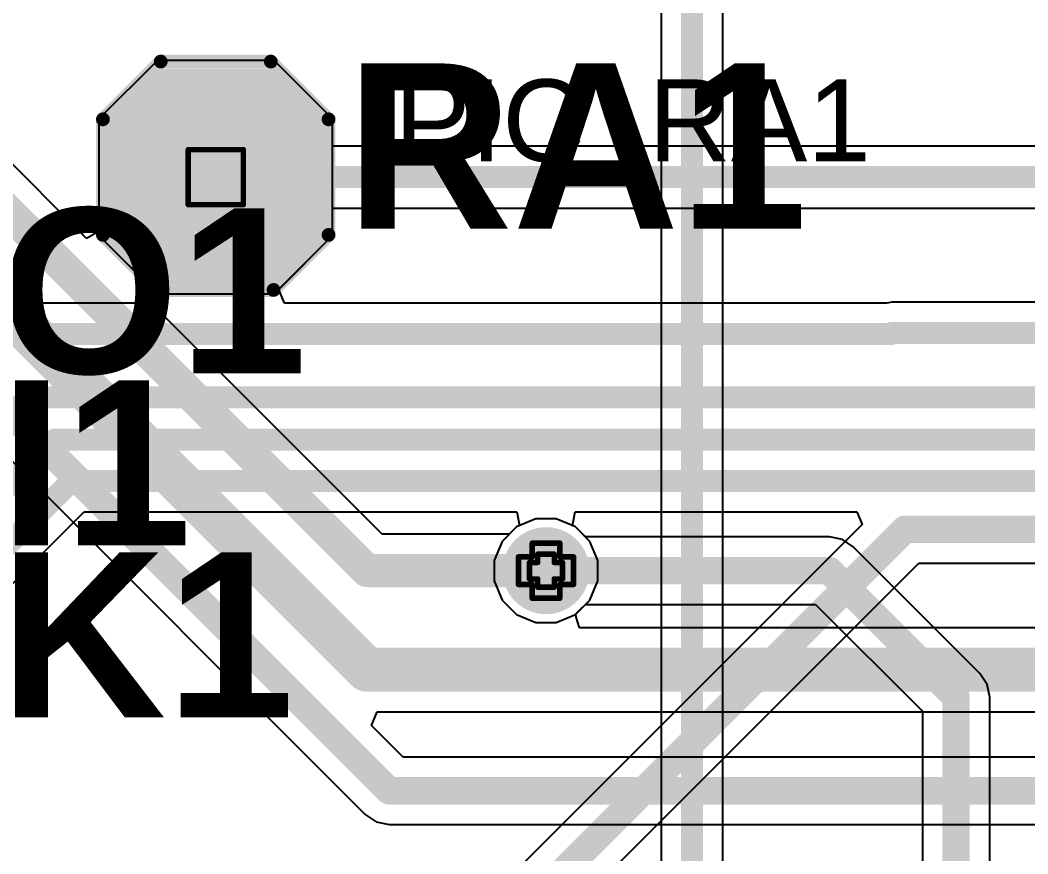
# Model space of a CAD drawing. Header units: inches. Extents: x -0.1 to 17.9, y -0.8 to 4.8.
# Drawn here: x 0.4739 to 0.8401, y 1.9311 to 2.234 of the extents above; entities that cross this region are included whole.
import ezdxf

# ---------------------------------------------------------------- set-up
doc = ezdxf.new("R2010")
doc.units = ezdxf.units.IN
doc.header["$MEASUREMENT"] = 0
for name, color, linetype in [('Bottom Layer 1', 5, 'Continuous'), ('Bottom Solder', 6, 'Continuous'), ('Drill Drawing', 1, 'Continuous'), ('GND+Signal', 16, 'Continuous'), ('Multi-Layer', 9, 'Continuous'), ('Pad Holes', 156, 'Continuous'), ('PWR+Signal', 76, 'Continuous'), ('Top 3D Body', 56, 'Continuous'), ('Top Layer 1', 1, 'Continuous'), ('Top Overlay', 2, 'Continuous'), ('Top Solder', 216, 'Continuous'), ('Via Holes', 16, 'Continuous')]:
    doc.layers.add(name, color=color, linetype=linetype)
doc.styles.add('Arial', font='', dxfattribs={"height": 0.2})
doc.styles.add('Arial_Bold', font='', dxfattribs={"height": 0.2})
doc.styles.get('Arial').set_extended_font_data('Arial')
doc.styles.get('Arial_Bold').set_extended_font_data('Arial', bold=True)

# ---------------------------------------------------------------- blocks, each defined once
blk = doc.blocks.new('T____P______TH_1_8___H_________0_92___73')
at = {"layer": 'Bottom Layer 1'}
blk.add_hatch(color=5, dxfattribs=at).paths.add_polyline_path([(0.01772, 0.03543), (-0.01772, 0.03543), (-0.03543, 0.01772), (-0.03543, -0.01772), (-0.01772, -0.03543), (0.01772, -0.03543), (0.03543, -0.01772), (0.03543, 0.01772)])
at = {"layer": 'Bottom Solder'}
blk.add_hatch(color=6, dxfattribs=at).paths.add_polyline_path([(0.01972, 0.03943), (-0.01972, 0.03943), (-0.03943, 0.01972), (-0.03943, -0.01972), (-0.01972, -0.03943), (0.01972, -0.03943), (0.03943, -0.01972), (0.03943, 0.01972)])
at = {"layer": 'GND+Signal'}
blk.add_hatch(color=16, dxfattribs=at).paths.add_polyline_path([(0.01772, 0.03543), (-0.01772, 0.03543), (-0.03543, 0.01772), (-0.03543, -0.01772), (-0.01772, -0.03543), (0.01772, -0.03543), (0.03543, -0.01772), (0.03543, 0.01772)])
at = {"layer": 'Multi-Layer'}
blk.add_hatch(color=9, dxfattribs=at).paths.add_polyline_path([(0.01772, 0.03543), (-0.01772, 0.03543), (-0.03543, 0.01772), (-0.03543, -0.01772), (-0.01772, -0.03543), (0.01772, -0.03543), (0.03543, -0.01772), (0.03543, 0.01772)])
at = {"layer": 'Pad Holes'}
h = blk.add_hatch(color=7, dxfattribs=at)
edge = h.paths.add_edge_path()
edge.add_arc((0, 0), 0.01811, 0, 360)
at = {"layer": 'PWR+Signal'}
blk.add_hatch(color=76, dxfattribs=at).paths.add_polyline_path([(0.01772, 0.03543), (-0.01772, 0.03543), (-0.03543, 0.01772), (-0.03543, -0.01772), (-0.01772, -0.03543), (0.01772, -0.03543), (0.03543, -0.01772), (0.03543, 0.01772)])
at = {"layer": 'Top Layer 1'}
blk.add_hatch(color=1, dxfattribs=at).paths.add_polyline_path([(0.01772, 0.03543), (-0.01772, 0.03543), (-0.03543, 0.01772), (-0.03543, -0.01772), (-0.01772, -0.03543), (0.01772, -0.03543), (0.03543, -0.01772), (0.03543, 0.01772)])
at = {"layer": 'Top Solder'}
blk.add_hatch(color=216, dxfattribs=at).paths.add_polyline_path([(0.01972, 0.03943), (-0.01972, 0.03943), (-0.03943, 0.01972), (-0.03943, -0.01972), (-0.01972, -0.03943), (0.01972, -0.03943), (0.03943, -0.01972), (0.03943, 0.01972)])
at = {"layer": 'Top Overlay'}
for points in [[(-0.041, 0.021, 0.005, 0.005, 0), (-0.02, 0.042, 0.005, 0.005, 0)], [(-0.02, 0.042, 0.005, 0.005, 0), (0.02, 0.042, 0.005, 0.005, 0)], [(0.02, 0.042, 0.005, 0.005, 0), (0.041, 0.021, 0.005, 0.005, 0)], [(-0.041, -0.021, 0.005, 0.005, 0), (-0.041, 0.021, 0.005, 0.005, 0)], [(0.041, -0.021, 0.005, 0.005, 0), (0.041, 0.021, 0.005, 0.005, 0)], [(-0.041, -0.021, 0.005, 0.005, 0), (-0.021, -0.041, 0.005, 0.005, 0)], [(0.021, -0.041, 0.005, 0.005, 0), (0.041, -0.021, 0.005, 0.005, 0)], [(-0.02, -0.041, 0.005, 0.005, 0), (0.021, -0.041, 0.005, 0.005, 0)]]:
    blk.add_lwpolyline(points, format="xyseb", dxfattribs=at)
for points in [[(-0.02125, 0.042, 0.0025, 0.0025, 1), (-0.01875, 0.042, 0.0025, 0.0025, 1)], [(-0.02125, 0.042, 0.0025, 0.0025, 1), (-0.01875, 0.042, 0.0025, 0.0025, 1)], [(0.01875, 0.042, 0.0025, 0.0025, 1), (0.02125, 0.042, 0.0025, 0.0025, 1)], [(0.01875, 0.042, 0.0025, 0.0025, 1), (0.02125, 0.042, 0.0025, 0.0025, 1)], [(-0.04225, 0.021, 0.0025, 0.0025, 1), (-0.03975, 0.021, 0.0025, 0.0025, 1)], [(-0.04225, 0.021, 0.0025, 0.0025, 1), (-0.03975, 0.021, 0.0025, 0.0025, 1)], [(0.03975, 0.021, 0.0025, 0.0025, 1), (0.04225, 0.021, 0.0025, 0.0025, 1)], [(0.03975, 0.021, 0.0025, 0.0025, 1), (0.04225, 0.021, 0.0025, 0.0025, 1)], [(-0.04225, -0.021, 0.0025, 0.0025, 1), (-0.03975, -0.021, 0.0025, 0.0025, 1)], [(-0.04225, -0.021, 0.0025, 0.0025, 1), (-0.03975, -0.021, 0.0025, 0.0025, 1)], [(0.03975, -0.021, 0.0025, 0.0025, 1), (0.04225, -0.021, 0.0025, 0.0025, 1)], [(0.03975, -0.021, 0.0025, 0.0025, 1), (0.04225, -0.021, 0.0025, 0.0025, 1)], [(-0.02225, -0.041, 0.0025, 0.0025, 1), (-0.01975, -0.041, 0.0025, 0.0025, 1)], [(-0.02125, -0.041, 0.0025, 0.0025, 1), (-0.01875, -0.041, 0.0025, 0.0025, 1)], [(0.01975, -0.041, 0.0025, 0.0025, 1), (0.02225, -0.041, 0.0025, 0.0025, 1)], [(0.01975, -0.041, 0.0025, 0.0025, 1), (0.02225, -0.041, 0.0025, 0.0025, 1)]]:
    blk.add_lwpolyline(points, format="xyseb", close=True, dxfattribs=at)

msp = doc.modelspace()

# ---------------------------------------------------------------- hatches: boundary and pattern name
at = {"layer": 'Bottom Layer 1'}
h = msp.add_hatch(color=5, dxfattribs=at)
edge = h.paths.add_edge_path()
edge.add_arc((0.665, 2.034), 0.01181, 0, 360)
at = {"layer": 'Bottom Solder'}
h = msp.add_hatch(color=6, dxfattribs=at)
edge = h.paths.add_edge_path()
edge.add_arc((0.665, 2.034), 0.01581, 0, 360)
at = {"layer": 'GND+Signal'}
h = msp.add_hatch(color=16, dxfattribs=at)
edge = h.paths.add_edge_path()
edge.add_arc((0.665, 2.034), 0.01181, 0, 360)
at = {"layer": 'PWR+Signal'}
h = msp.add_hatch(color=76, dxfattribs=at)
edge = h.paths.add_edge_path()
edge.add_arc((0.665, 2.034), 0.01181, 0, 360)
at = {"layer": 'Top Layer 1'}
h = msp.add_hatch(color=1, dxfattribs=at)
edge = h.paths.add_edge_path()
edge.add_arc((0.665, 2.034), 0.01181, 0, 360)
at = {"layer": 'Via Holes'}
h = msp.add_hatch(color=7, dxfattribs=at)
edge = h.paths.add_edge_path()
edge.add_arc((0.665, 2.034), 0.00591, 0, 360)

# ---------------------------------------------------------------- linework, layer by layer
at = {"layer": 'Bottom Layer 1'}
for p, q in [((0.52378, 2.21943), (0.50257, 2.19822)), ((0.56622, 2.21943), (0.52378, 2.21943)), ((0.58743, 2.19822), (0.56622, 2.21943)), ((0.50257, 2.19822), (0.50257, 2.15578)), ((0.58743, 2.18822), (0.58743, 2.19822)), ((0.84835, 2.18822), (0.58743, 2.18822)), ((0.58743, 2.15578), (0.58743, 2.16578)), ((0.58743, 2.16578), (0.853, 2.16578)), ((0.50257, 2.15578), (0.52214, 2.13622)), ((0.56787, 2.13622), (0.58743, 2.15578)), ((0.52214, 2.13622), (0.52006, 2.13122)), ((0.56994, 2.13122), (0.56787, 2.13622)), ((0.52006, 2.13122), (0.3397, 2.13122)), ((0.78875, 2.13122), (0.56994, 2.13122)), ((0.79079, 2.13162), (0.78875, 2.13122)), ((0.90476, 2.13162), (0.79079, 2.13162)), ((0.79079, 2.13162), (0.79079, 2.13162)), ((0.25393, 1.81207), (0.49724, 2.05538)), ((0.49724, 2.05538), (0.65439, 2.05538)), ((0.65439, 2.05538), (0.65539, 2.05038)), ((0.67461, 2.05038), (0.67561, 2.05538)), ((0.67561, 2.05538), (0.77794, 2.05538)), ((0.77794, 2.05538), (0.77986, 2.05076)), ((0.77986, 2.05076), (0.48991, 1.76081)), ((0.65434, 2.04995), (0.64905, 2.04466)), ((0.65539, 2.05038), (0.65434, 2.04995)), ((0.67566, 2.04995), (0.67461, 2.05038)), ((0.68095, 2.04466), (0.67566, 2.04995)), ((0.64905, 2.04466), (0.64619, 2.03774)), ((0.68381, 2.03774), (0.68095, 2.04466)), ((0.50721, 1.74351), (0.80047, 2.03676)), ((0.64619, 2.03774), (0.64619, 2.03026)), ((0.68381, 2.03026), (0.68381, 2.03774)), ((0.80047, 2.03676), (0.97563, 2.03676)), ((0.64619, 2.03026), (0.64905, 2.02334)), ((0.68095, 2.02334), (0.68381, 2.03026)), ((0.64905, 2.02334), (0.65434, 2.01805)), ((0.67566, 2.01805), (0.68095, 2.02334)), ((0.65434, 2.01805), (0.66126, 2.01519)), ((0.66874, 2.01519), (0.67566, 2.01805)), ((0.66126, 2.01519), (0.66874, 2.01519))]:
    msp.add_line(p, q, dxfattribs=at)
for points in [[(0.545, 2.177, 0.008, 0.008, 0), (0.853, 2.177, 0.008, 0.008, 0)], [(0.315, 2.12, 0.008, 0.008, 0), (0.79038, 2.12, 0.008, 0.008, 0)], [(0.79038, 2.12, 0.008, 0.008, 0), (0.79079, 2.12041, 0.008, 0.008, 0)], [(0.79079, 2.12041, 0.008, 0.008, 0), (0.90941, 2.12041, 0.008, 0.008, 0)], [(0.4405, 2.0575, 0.008, 0.008, 0), (0.48, 2.097, 0.008, 0.008, 0)], [(0.48, 2.097, 0.008, 0.008, 0), (0.90721, 2.097, 0.008, 0.008, 0)], [(0.39979, 1.995, 0.008, 0.008, 0), (0.48638, 2.08159, 0.008, 0.008, 0)], [(0.48638, 2.08159, 0.008, 0.008, 0), (0.91338, 2.08159, 0.008, 0.008, 0)], [(0.246, 1.82, 0.008, 0.008, 0), (0.49259, 2.06659, 0.008, 0.008, 0)], [(0.49259, 2.06659, 0.008, 0.008, 0), (0.91959, 2.06659, 0.008, 0.008, 0)], [(0.4884, 1.742, 0.01, 0.01, 0), (0.7954, 2.049, 0.01, 0.01, 0)], [(0.7954, 2.049, 0.01, 0.01, 0), (0.99, 2.049, 0.01, 0.01, 0)]]:
    msp.add_lwpolyline(points, format="xyseb", dxfattribs=at)
for points in [[(0.543, 2.177, 0.004, 0.004, 1), (0.547, 2.177, 0.004, 0.004, 1)], [(0.78838, 2.12, 0.004, 0.004, 1), (0.79238, 2.12, 0.004, 0.004, 1)], [(0.78838, 2.12, 0.004, 0.004, 1), (0.79238, 2.12, 0.004, 0.004, 1)], [(0.78879, 2.12041, 0.004, 0.004, 1), (0.79279, 2.12041, 0.004, 0.004, 1)], [(0.78879, 2.12041, 0.004, 0.004, 1), (0.79279, 2.12041, 0.004, 0.004, 1)], [(0.478, 2.097, 0.004, 0.004, 1), (0.482, 2.097, 0.004, 0.004, 1)], [(0.478, 2.097, 0.004, 0.004, 1), (0.482, 2.097, 0.004, 0.004, 1)], [(0.48438, 2.08159, 0.004, 0.004, 1), (0.48838, 2.08159, 0.004, 0.004, 1)], [(0.48438, 2.08159, 0.004, 0.004, 1), (0.48838, 2.08159, 0.004, 0.004, 1)], [(0.49059, 2.06659, 0.004, 0.004, 1), (0.49459, 2.06659, 0.004, 0.004, 1)], [(0.49059, 2.06659, 0.004, 0.004, 1), (0.49459, 2.06659, 0.004, 0.004, 1)], [(0.7929, 2.049, 0.005, 0.005, 1), (0.7979, 2.049, 0.005, 0.005, 1)], [(0.7929, 2.049, 0.005, 0.005, 1), (0.7979, 2.049, 0.005, 0.005, 1)]]:
    msp.add_lwpolyline(points, format="xyseb", close=True, dxfattribs=at)
at = {"layer": 'Drill Drawing'}
for points in [[(0.535, 2.187, 0.002, 0.002, 0), (0.555, 2.187, 0.002, 0.002, 0)], [(0.535, 2.167, 0.002, 0.002, 0), (0.535, 2.187, 0.002, 0.002, 0)], [(0.555, 2.167, 0.002, 0.002, 0), (0.555, 2.187, 0.002, 0.002, 0)], [(0.535, 2.167, 0.002, 0.002, 0), (0.555, 2.167, 0.002, 0.002, 0)], [(0.66, 2.039, 0.002, 0.002, 0), (0.66, 2.044, 0.002, 0.002, 0)], [(0.66, 2.044, 0.002, 0.002, 0), (0.67, 2.044, 0.002, 0.002, 0)], [(0.67, 2.039, 0.002, 0.002, 0), (0.67, 2.044, 0.002, 0.002, 0)], [(0.655, 2.029, 0.002, 0.002, 0), (0.655, 2.039, 0.002, 0.002, 0)], [(0.655, 2.039, 0.002, 0.002, 0), (0.66, 2.039, 0.002, 0.002, 0)], [(0.662, 2.037, 0.002, 0.002, 0), (0.662, 2.04, 0.002, 0.002, 0)], [(0.662, 2.04, 0.002, 0.002, 0), (0.668, 2.04, 0.002, 0.002, 0)], [(0.668, 2.037, 0.002, 0.002, 0), (0.668, 2.04, 0.002, 0.002, 0)], [(0.67, 2.039, 0.002, 0.002, 0), (0.675, 2.039, 0.002, 0.002, 0)], [(0.675, 2.029, 0.002, 0.002, 0), (0.675, 2.039, 0.002, 0.002, 0)], [(0.659, 2.031, 0.002, 0.002, 0), (0.659, 2.037, 0.002, 0.002, 0)], [(0.659, 2.037, 0.002, 0.002, 0), (0.662, 2.037, 0.002, 0.002, 0)], [(0.668, 2.037, 0.002, 0.002, 0), (0.671, 2.037, 0.002, 0.002, 0)], [(0.671, 2.031, 0.002, 0.002, 0), (0.671, 2.037, 0.002, 0.002, 0)], [(0.655, 2.029, 0.002, 0.002, 0), (0.66, 2.029, 0.002, 0.002, 0)], [(0.659, 2.031, 0.002, 0.002, 0), (0.662, 2.031, 0.002, 0.002, 0)], [(0.66, 2.024, 0.002, 0.002, 0), (0.66, 2.029, 0.002, 0.002, 0)], [(0.662, 2.028, 0.002, 0.002, 0), (0.662, 2.031, 0.002, 0.002, 0)], [(0.662, 2.028, 0.002, 0.002, 0), (0.668, 2.028, 0.002, 0.002, 0)], [(0.668, 2.031, 0.002, 0.002, 0), (0.671, 2.031, 0.002, 0.002, 0)], [(0.668, 2.028, 0.002, 0.002, 0), (0.668, 2.031, 0.002, 0.002, 0)], [(0.67, 2.029, 0.002, 0.002, 0), (0.675, 2.029, 0.002, 0.002, 0)], [(0.67, 2.024, 0.002, 0.002, 0), (0.67, 2.029, 0.002, 0.002, 0)], [(0.66, 2.024, 0.002, 0.002, 0), (0.67, 2.024, 0.002, 0.002, 0)]]:
    msp.add_lwpolyline(points, format="xyseb", dxfattribs=at)
for points in [[(0.5345, 2.187, 0.001, 0.001, 1), (0.5355, 2.187, 0.001, 0.001, 1)], [(0.5345, 2.187, 0.001, 0.001, 1), (0.5355, 2.187, 0.001, 0.001, 1)], [(0.5545, 2.187, 0.001, 0.001, 1), (0.5555, 2.187, 0.001, 0.001, 1)], [(0.5545, 2.187, 0.001, 0.001, 1), (0.5555, 2.187, 0.001, 0.001, 1)], [(0.5345, 2.167, 0.001, 0.001, 1), (0.5355, 2.167, 0.001, 0.001, 1)], [(0.5345, 2.167, 0.001, 0.001, 1), (0.5355, 2.167, 0.001, 0.001, 1)], [(0.5545, 2.167, 0.001, 0.001, 1), (0.5555, 2.167, 0.001, 0.001, 1)], [(0.5545, 2.167, 0.001, 0.001, 1), (0.5555, 2.167, 0.001, 0.001, 1)], [(0.6595, 2.044, 0.001, 0.001, 1), (0.6605, 2.044, 0.001, 0.001, 1)], [(0.6595, 2.044, 0.001, 0.001, 1), (0.6605, 2.044, 0.001, 0.001, 1)], [(0.6695, 2.044, 0.001, 0.001, 1), (0.6705, 2.044, 0.001, 0.001, 1)], [(0.6695, 2.044, 0.001, 0.001, 1), (0.6705, 2.044, 0.001, 0.001, 1)], [(0.6545, 2.039, 0.001, 0.001, 1), (0.6555, 2.039, 0.001, 0.001, 1)], [(0.6545, 2.039, 0.001, 0.001, 1), (0.6555, 2.039, 0.001, 0.001, 1)], [(0.6595, 2.039, 0.001, 0.001, 1), (0.6605, 2.039, 0.001, 0.001, 1)], [(0.6595, 2.039, 0.001, 0.001, 1), (0.6605, 2.039, 0.001, 0.001, 1)], [(0.6615, 2.04, 0.001, 0.001, 1), (0.6625, 2.04, 0.001, 0.001, 1)], [(0.6615, 2.04, 0.001, 0.001, 1), (0.6625, 2.04, 0.001, 0.001, 1)], [(0.6675, 2.04, 0.001, 0.001, 1), (0.6685, 2.04, 0.001, 0.001, 1)], [(0.6675, 2.04, 0.001, 0.001, 1), (0.6685, 2.04, 0.001, 0.001, 1)], [(0.6695, 2.039, 0.001, 0.001, 1), (0.6705, 2.039, 0.001, 0.001, 1)], [(0.6695, 2.039, 0.001, 0.001, 1), (0.6705, 2.039, 0.001, 0.001, 1)], [(0.6745, 2.039, 0.001, 0.001, 1), (0.6755, 2.039, 0.001, 0.001, 1)], [(0.6745, 2.039, 0.001, 0.001, 1), (0.6755, 2.039, 0.001, 0.001, 1)], [(0.6585, 2.037, 0.001, 0.001, 1), (0.6595, 2.037, 0.001, 0.001, 1)], [(0.6585, 2.037, 0.001, 0.001, 1), (0.6595, 2.037, 0.001, 0.001, 1)], [(0.6615, 2.037, 0.001, 0.001, 1), (0.6625, 2.037, 0.001, 0.001, 1)], [(0.6615, 2.037, 0.001, 0.001, 1), (0.6625, 2.037, 0.001, 0.001, 1)], [(0.6675, 2.037, 0.001, 0.001, 1), (0.6685, 2.037, 0.001, 0.001, 1)], [(0.6675, 2.037, 0.001, 0.001, 1), (0.6685, 2.037, 0.001, 0.001, 1)], [(0.6705, 2.037, 0.001, 0.001, 1), (0.6715, 2.037, 0.001, 0.001, 1)], [(0.6705, 2.037, 0.001, 0.001, 1), (0.6715, 2.037, 0.001, 0.001, 1)], [(0.6545, 2.029, 0.001, 0.001, 1), (0.6555, 2.029, 0.001, 0.001, 1)], [(0.6545, 2.029, 0.001, 0.001, 1), (0.6555, 2.029, 0.001, 0.001, 1)], [(0.6585, 2.031, 0.001, 0.001, 1), (0.6595, 2.031, 0.001, 0.001, 1)], [(0.6585, 2.031, 0.001, 0.001, 1), (0.6595, 2.031, 0.001, 0.001, 1)], [(0.6595, 2.029, 0.001, 0.001, 1), (0.6605, 2.029, 0.001, 0.001, 1)], [(0.6595, 2.029, 0.001, 0.001, 1), (0.6605, 2.029, 0.001, 0.001, 1)], [(0.6615, 2.031, 0.001, 0.001, 1), (0.6625, 2.031, 0.001, 0.001, 1)], [(0.6615, 2.031, 0.001, 0.001, 1), (0.6625, 2.031, 0.001, 0.001, 1)], [(0.6615, 2.028, 0.001, 0.001, 1), (0.6625, 2.028, 0.001, 0.001, 1)], [(0.6615, 2.028, 0.001, 0.001, 1), (0.6625, 2.028, 0.001, 0.001, 1)], [(0.6675, 2.031, 0.001, 0.001, 1), (0.6685, 2.031, 0.001, 0.001, 1)], [(0.6675, 2.031, 0.001, 0.001, 1), (0.6685, 2.031, 0.001, 0.001, 1)], [(0.6675, 2.028, 0.001, 0.001, 1), (0.6685, 2.028, 0.001, 0.001, 1)], [(0.6675, 2.028, 0.001, 0.001, 1), (0.6685, 2.028, 0.001, 0.001, 1)], [(0.6695, 2.029, 0.001, 0.001, 1), (0.6705, 2.029, 0.001, 0.001, 1)], [(0.6695, 2.029, 0.001, 0.001, 1), (0.6705, 2.029, 0.001, 0.001, 1)], [(0.6705, 2.031, 0.001, 0.001, 1), (0.6715, 2.031, 0.001, 0.001, 1)], [(0.6705, 2.031, 0.001, 0.001, 1), (0.6715, 2.031, 0.001, 0.001, 1)], [(0.6745, 2.029, 0.001, 0.001, 1), (0.6755, 2.029, 0.001, 0.001, 1)], [(0.6745, 2.029, 0.001, 0.001, 1), (0.6755, 2.029, 0.001, 0.001, 1)], [(0.6595, 2.024, 0.001, 0.001, 1), (0.6605, 2.024, 0.001, 0.001, 1)], [(0.6595, 2.024, 0.001, 0.001, 1), (0.6605, 2.024, 0.001, 0.001, 1)], [(0.6695, 2.024, 0.001, 0.001, 1), (0.6705, 2.024, 0.001, 0.001, 1)], [(0.6695, 2.024, 0.001, 0.001, 1), (0.6705, 2.024, 0.001, 0.001, 1)]]:
    msp.add_lwpolyline(points, format="xyseb", close=True, dxfattribs=at)
at = {"layer": 'GND+Signal'}
for p, q in [((0.70679, 2.545), (0.70679, 1.91843)), ((0.72922, 1.91843), (0.72922, 2.54036)), ((0.52378, 2.21943), (0.50257, 2.19822)), ((0.56622, 2.21943), (0.52378, 2.21943)), ((0.58743, 2.19822), (0.56622, 2.21943)), ((0.50257, 2.19822), (0.50257, 2.15578)), ((0.58743, 2.15578), (0.58743, 2.19822)), ((0.50257, 2.15578), (0.52378, 2.13457)), ((0.56622, 2.13457), (0.58743, 2.15578)), ((0.52378, 2.13457), (0.56622, 2.13457)), ((0.66126, 2.05281), (0.65434, 2.04995)), ((0.66874, 2.05281), (0.66126, 2.05281)), ((0.67566, 2.04995), (0.66874, 2.05281)), ((0.65434, 2.04995), (0.64905, 2.04466)), ((0.68095, 2.04466), (0.67566, 2.04995)), ((0.64905, 2.04466), (0.64619, 2.03774)), ((0.68381, 2.03774), (0.68095, 2.04466)), ((0.64619, 2.03774), (0.64619, 2.03026)), ((0.68381, 2.03026), (0.68381, 2.03774)), ((0.64619, 2.03026), (0.64905, 2.02334)), ((0.68095, 2.02334), (0.68381, 2.03026)), ((0.64905, 2.02334), (0.65434, 2.01805)), ((0.67566, 2.01805), (0.68095, 2.02334)), ((0.65434, 2.01805), (0.66126, 2.01519)), ((0.66874, 2.01519), (0.67566, 2.01805)), ((0.66126, 2.01519), (0.66874, 2.01519))]:
    msp.add_line(p, q, dxfattribs=at)
msp.add_lwpolyline([(0.718, 1.876, 0.008, 0.008, 0), (0.718, 2.545, 0.008, 0.008, 0)], format="xyseb", dxfattribs=at)
at = {"layer": 'PWR+Signal'}
for p, q in [((0.52378, 2.21943), (0.50257, 2.19822)), ((0.56622, 2.21943), (0.52378, 2.21943)), ((0.58743, 2.19822), (0.56622, 2.21943)), ((0.50257, 2.19822), (0.50257, 2.15578)), ((0.58743, 2.15578), (0.58743, 2.19822)), ((0.50257, 2.15578), (0.52378, 2.13457)), ((0.56622, 2.13457), (0.58743, 2.15578)), ((0.52378, 2.13457), (0.56622, 2.13457)), ((0.66126, 2.05281), (0.65434, 2.04995)), ((0.66874, 2.05281), (0.66126, 2.05281)), ((0.67566, 2.04995), (0.66874, 2.05281)), ((0.65434, 2.04995), (0.64905, 2.04466)), ((0.67937, 2.04624), (0.67566, 2.04995)), ((0.64905, 2.04466), (0.64619, 2.03774)), ((0.768, 2.04624), (0.67937, 2.04624)), ((0.77268, 2.0453), (0.768, 2.04624)), ((0.77665, 2.04265), (0.77268, 2.0453)), ((0.82265, 1.99665), (0.77665, 2.04265)), ((0.64619, 2.03774), (0.64619, 2.03026)), ((0.64619, 2.03026), (0.64905, 2.02334)), ((0.64905, 2.02334), (0.65434, 2.01805)), ((0.67566, 2.01805), (0.67937, 2.02176)), ((0.67937, 2.02176), (0.76293, 2.02176)), ((0.76293, 2.02176), (0.80176, 1.98293)), ((0.65434, 2.01805), (0.66126, 2.01519)), ((0.66874, 2.01519), (0.67566, 2.01805)), ((0.66126, 2.01519), (0.66874, 2.01519)), ((0.8253, 1.99268), (0.82265, 1.99665)), ((0.82624, 1.988), (0.8253, 1.99268)), ((0.82624, 1.91737), (0.82624, 1.988)), ((0.80176, 1.98293), (0.80176, 1.91737))]:
    msp.add_line(p, q, dxfattribs=at)
for points in [[(0.665, 2.034, 0.01, 0.01, 0), (0.768, 2.034, 0.01, 0.01, 0)], [(0.768, 2.034, 0.01, 0.01, 0), (0.814, 1.988, 0.01, 0.01, 0)], [(0.814, 1.903, 0.01, 0.01, 0), (0.814, 1.988, 0.01, 0.01, 0)]]:
    msp.add_lwpolyline(points, format="xyseb", dxfattribs=at)
for points in [[(0.6625, 2.034, 0.005, 0.005, 1), (0.6675, 2.034, 0.005, 0.005, 1)], [(0.7655, 2.034, 0.005, 0.005, 1), (0.7705, 2.034, 0.005, 0.005, 1)], [(0.7655, 2.034, 0.005, 0.005, 1), (0.7705, 2.034, 0.005, 0.005, 1)], [(0.8115, 1.988, 0.005, 0.005, 1), (0.8165, 1.988, 0.005, 0.005, 1)], [(0.8115, 1.988, 0.005, 0.005, 1), (0.8165, 1.988, 0.005, 0.005, 1)]]:
    msp.add_lwpolyline(points, format="xyseb", close=True, dxfattribs=at)
at = {"layer": 'Top Layer 1'}
for p, q in [((0.498, 2.15475), (0.30025, 2.35249)), ((0.52378, 2.21943), (0.50257, 2.19822)), ((0.56622, 2.21943), (0.52378, 2.21943)), ((0.58743, 2.19822), (0.56622, 2.21943)), ((0.50257, 2.19822), (0.50257, 2.15725)), ((0.58743, 2.15578), (0.58743, 2.19822)), ((0.36293, 2.18176), (0.59935, 1.94535)), ((0.50257, 2.15725), (0.498, 2.15475)), ((0.56622, 2.13457), (0.58743, 2.15578)), ((0.52275, 2.13), (0.52525, 2.13457)), ((0.52525, 2.13457), (0.56622, 2.13457)), ((0.60549, 2.04725), (0.52275, 2.13)), ((0.66126, 2.05281), (0.65434, 2.04995)), ((0.66874, 2.05281), (0.66126, 2.05281)), ((0.67566, 2.04995), (0.66874, 2.05281)), ((0.65165, 2.04725), (0.60549, 2.04725)), ((0.65434, 2.04995), (0.65165, 2.04725)), ((0.68095, 2.04466), (0.67566, 2.04995)), ((0.68381, 2.03774), (0.68095, 2.04466)), ((0.68381, 2.03026), (0.68381, 2.03774)), ((0.68095, 2.02334), (0.68381, 2.03026)), ((0.6759, 2.01829), (0.68095, 2.02334)), ((0.67598, 2.01707), (0.6759, 2.01829)), ((0.67723, 2.01329), (0.67598, 2.01707)), ((1.14769, 2.01329), (0.67723, 2.01329)), ((0.6016, 1.97771), (0.60367, 1.98271)), ((0.60367, 1.98271), (1.14769, 1.98271)), ((0.61307, 1.96624), (0.6016, 1.97771)), ((1.3206, 1.96624), (0.61307, 1.96624)), ((0.59935, 1.94535), (0.60332, 1.9427)), ((0.60332, 1.9427), (0.608, 1.94176)), ((0.608, 1.94176), (1.32567, 1.94176))]:
    msp.add_line(p, q, dxfattribs=at)
for points in [[(0.251, 2.347, 0.016, 0.016, 0), (0.6, 1.998, 0.016, 0.016, 0)], [(0.287, 2.347, 0.012, 0.012, 0), (0.6, 2.034, 0.012, 0.012, 0)], [(0.368, 2.194, 0.01, 0.01, 0), (0.608, 1.954, 0.01, 0.01, 0)], [(0.6, 2.034, 0.012, 0.012, 0), (0.665, 2.034, 0.012, 0.012, 0)], [(0.665, 2.034, 0.012, 0.012, 0), (0.667, 2.032, 0.012, 0.012, 0)], [(0.6, 1.998, 0.016, 0.016, 0), (1.159, 1.998, 0.016, 0.016, 0)], [(0.608, 1.954, 0.01, 0.01, 0), (1.32567, 1.954, 0.01, 0.01, 0)]]:
    msp.add_lwpolyline(points, format="xyseb", dxfattribs=at)
for points in [[(0.597, 2.034, 0.006, 0.006, 1), (0.603, 2.034, 0.006, 0.006, 1)], [(0.597, 2.034, 0.006, 0.006, 1), (0.603, 2.034, 0.006, 0.006, 1)], [(0.662, 2.034, 0.006, 0.006, 1), (0.668, 2.034, 0.006, 0.006, 1)], [(0.662, 2.034, 0.006, 0.006, 1), (0.668, 2.034, 0.006, 0.006, 1)], [(0.664, 2.032, 0.006, 0.006, 1), (0.67, 2.032, 0.006, 0.006, 1)], [(0.596, 1.998, 0.008, 0.008, 1), (0.604, 1.998, 0.008, 0.008, 1)], [(0.596, 1.998, 0.008, 0.008, 1), (0.604, 1.998, 0.008, 0.008, 1)], [(0.6055, 1.954, 0.005, 0.005, 1), (0.6105, 1.954, 0.005, 0.005, 1)], [(0.6055, 1.954, 0.005, 0.005, 1), (0.6105, 1.954, 0.005, 0.005, 1)]]:
    msp.add_lwpolyline(points, format="xyseb", close=True, dxfattribs=at)

# ---------------------------------------------------------------- block references
msp.add_blockref('T____P______TH_1_8___H_________0_92___73', (0.545, 2.177))

# ---------------------------------------------------------------- texts
at = {"layer": 'Top 3D Body', "style": 'Arial'}
msp.add_text('PIC_RA1', height=0.02975, dxfattribs=at).set_placement((0.60984, 2.18275))
at = {"layer": 'Top Overlay', "style": 'Arial_Bold'}
for s, p in [('RA1', (0.59233, 2.15833)), ('SDO1', (0.35, 2.1057)), ('SDI1', (0.35, 2.0432)), ('SCK1', (0.35, 1.9807))]:
    msp.add_text(s, height=0.06, dxfattribs=at).set_placement(p)

doc.saveas('drawing.dxf')
